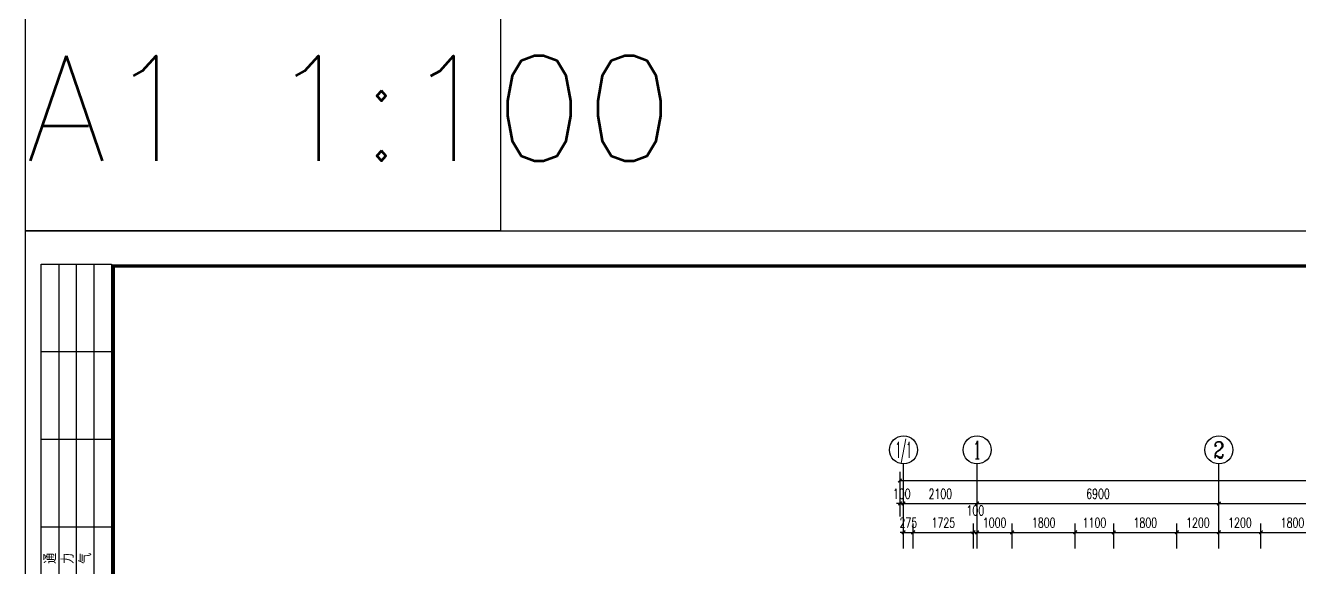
# Model space of a CAD drawing. Extents: x 1252172 to 1336272, y -987752 to -826269.
# Drawn here: x 1252172 to 1288528, y -937958 to -922488 of the extents above; entities that cross this region are included whole.
import ezdxf
from ezdxf.enums import TextEntityAlignment as Align

# ---------------------------------------------------------------- set-up
doc = ezdxf.new("R2010")
doc.units = 0
doc.header["$LTSCALE"] = 1000
doc.header["$PDSIZE"] = 50
for name, color, linetype in [('1-建筑底图', 8, 'Continuous'), ('AXIS_TEXT', 7, 'Continuous'), ('BTTK', 7, 'Continuous'), ('PUB_TITLE', 7, 'Continuous'), ('电-标注', 1, 'Continuous')]:
    doc.layers.add(name, color=color, linetype=linetype)
doc.layers.add('yichutu', color=7, linetype='Continuous', true_color=0xffffff, plot=False)
doc.styles.add('_TCH_AXIS', font='COMPLEX', dxfattribs={"bigfont": 'GBCBIG'})
doc.styles.add('_TEL_DIM', font='SIMPLEX', dxfattribs={"width": 0.8, "height": 3.5, "bigfont": 'HZTXT'})
doc.styles.add('A_DIM_T3', font='SIMPLEX', dxfattribs={"width": 0.7, "bigfont": 'HZ'})
doc.styles.add('COMPLEX', font='COMPLEX')
doc.styles.add('HZ(TK)', font='geniso.shx', dxfattribs={"width": 0.9, "bigfont": 'hztxt.shx'})
doc.dimstyles.new('_TCH_ARCH&&100', dxfattribs={"dimtxt": 280, "dimasz": 100, "dimexe": 250, "dimexo": 300, "dimgap": 135, "dimtad": 1, "dimdec": 0, "dimzin": 0, "dimdsep": 46, "dimtxsty": 'A_DIM_T3', "dimblk": 'ARCHTICK', "dimcen": 0.09, "dimclrt": 7, "dimazin": 2, "dimtfac": 1, "dimtdec": 0, "dimtix": 1, "dimtmove": 2, "dimatfit": 3, "dimfxl": 150, "dimtolj": 1, "dimtzin": 0, "dimarcsym": 0})

# ---------------------------------------------------------------- blocks, each defined once
blk = doc.blocks.new('vhtemplate_2020年新竖式图框_A1')
at = {"layer": 'PUB_TITLE'}
for p, q in [((4.5, 384.5), (4.5, 584.5)), ((4.5, 584.5), (24.5, 584.5)), ((9.5, 584.5), (9.5, 384.5)), ((14.5, 584.5), (14.5, 384.5)), ((19.5, 584.5), (19.5, 384.5)), ((24.5, 584.5), (24.5, 384.5)), ((24.5, 559.5), (4.5, 559.5)), ((24.5, 534.5), (4.5, 534.5)), ((24.5, 509.5), (4.5, 509.5))]:
    blk.add_line(p, q, dxfattribs=at)
at = {"layer": 'PUB_TITLE', "color": 7}
blk.add_lwpolyline([(0, 594), (841, 594), (841, 0), (0, 0)], close=True, dxfattribs=at)
at = {"layer": 'PUB_TITLE', "const_width": 1}
blk.add_lwpolyline([(25, 10), (831, 10), (831, 584), (25, 584)], close=True, dxfattribs=at)
at = {"layer": 'BTTK', "color": 4, "style": 'HZ(TK)', "width": 0.9}
for tag, p in [('合作单位', (796, 511.5)), ('建设单位', (796, 209.5)), ('工程名称', (796, 176.5)), ('子项名称', (806, 160)), ('图纸名称', (796, 141))]:
    blk.add_attdef(tag, text='', height=3.5, dxfattribs=at).set_placement(p, align=Align.MIDDLE_CENTER)
for tag, p in [('注册证书号', (808.5, 309.01)), ('注册印章号', (808.5, 301.01)), ('设计号', (806, 193)), ('图别', (789.75, 34)), ('图号', (822.25, 34)), ('版本号', (789.75, 26)), ('日期', (822.25, 26))]:
    blk.add_attdef(tag, text='', height=3.5, dxfattribs=at).set_placement(p, align=Align.MIDDLE)
at = {"layer": 'PUB_TITLE', "style": 'HZ(TK)', "width": 0.9}
for s, p in [('暖  通', (8.82, 492.22)), ('动  力', (13.82, 492.22)), ('电  气', (18.82, 492.22))]:
    blk.add_text(s, height=3.5, rotation=90, dxfattribs=at).set_placement(p)
blk = doc.blocks.new('yct-841-594-84100-59400-100-1000.0')
at = {"layer": 'yichutu', "color": 7, "true_color": 0xffffff}
blk.add_lwpolyline([(0, 0), (0, 59400), (84100, 59400), (84100, 0)], close=True, dxfattribs=at)
at = {"layer": 'yichutu', "color": 7, "true_color": 0xffffff, "style": '_TEL_DIM'}
blk.add_text('A1 1:100', height=3000, dxfattribs=at).set_placement((0, 61400))
blk = doc.blocks.new('_ArchTick')
at = {"color": 0, "linetype": 'ByBlock', "const_width": 0.4}
blk.add_lwpolyline([(-0.5, -0.5), (0.5, 0.5)], dxfattribs=at)
blk = doc.blocks.new('*D241')
at = {"layer": '1-建筑底图', "color": 0, "lineweight": -2, "transparency": 16777216}
for p, q in [((1084798, -937109), (1084798, -936486)), ((1084898, -937109), (1084898, -936486)), ((1084798, -936736), (1084698, -936736)), ((1084798, -936736), (1084898, -936736)), ((1084898, -936736), (1084998, -936736))]:
    blk.add_line(p, q, dxfattribs=at)
at = {"layer": 'Defpoints', "color": 0}
for p in [(1084898, -936736), (1084798, -937409), (1084898, -937409)]:
    blk.add_point(p, dxfattribs=at)
at = {"layer": '1-建筑底图', "color": 0, "lineweight": -2, "transparency": 16777216, "xscale": 100, "yscale": 100, "zscale": 100}
blk.add_blockref('_ArchTick', (1084798, -936736), dxfattribs=at)
at = {"layer": '1-建筑底图', "color": 0, "lineweight": -2, "transparency": 16777216, "xscale": 100, "yscale": 100, "zscale": 100, "rotation": 180}
blk.add_blockref('_ArchTick', (1084898, -936736), dxfattribs=at)
at = {"layer": '1-建筑底图', "color": 7, "transparency": 16777216, "insert": (1084848, -936461), "char_height": 280, "attachment_point": 5, "style": 'A_DIM_T3'}
blk.add_mtext('\\A1;100', dxfattribs=at)
blk = doc.blocks.new('*D242')
at = {"layer": '1-建筑底图', "color": 0, "lineweight": -2, "transparency": 16777216}
for p, q in [((1084898, -937109), (1084898, -936486)), ((1086998, -937109), (1086998, -936486)), ((1084898, -936736), (1086998, -936736))]:
    blk.add_line(p, q, dxfattribs=at)
at = {"layer": 'Defpoints', "color": 0}
for p in [(1086998, -936736), (1084898, -937409), (1086998, -937409)]:
    blk.add_point(p, dxfattribs=at)
at = {"layer": '1-建筑底图', "color": 0, "lineweight": -2, "transparency": 16777216, "xscale": 100, "yscale": 100, "zscale": 100, "rotation": 180}
blk.add_blockref('_ArchTick', (1084898, -936736), dxfattribs=at)
at = {"layer": '1-建筑底图', "color": 0, "lineweight": -2, "transparency": 16777216, "xscale": 100, "yscale": 100, "zscale": 100}
blk.add_blockref('_ArchTick', (1086998, -936736), dxfattribs=at)
at = {"layer": '1-建筑底图', "color": 7, "transparency": 16777216, "insert": (1085948, -936461), "char_height": 280, "attachment_point": 5, "style": 'A_DIM_T3'}
blk.add_mtext('\\A1;2100', dxfattribs=at)
blk = doc.blocks.new('*D243')
at = {"layer": '1-建筑底图', "color": 0, "lineweight": -2, "transparency": 16777216}
for p, q in [((1086998, -937109), (1086998, -936486)), ((1093898, -937109), (1093898, -936486)), ((1086998, -936736), (1093898, -936736))]:
    blk.add_line(p, q, dxfattribs=at)
at = {"layer": 'Defpoints', "color": 0}
for p in [(1093898, -936736), (1086998, -937409), (1093898, -937409)]:
    blk.add_point(p, dxfattribs=at)
at = {"layer": '1-建筑底图', "color": 0, "lineweight": -2, "transparency": 16777216, "xscale": 100, "yscale": 100, "zscale": 100, "rotation": 180}
blk.add_blockref('_ArchTick', (1086998, -936736), dxfattribs=at)
at = {"layer": '1-建筑底图', "color": 0, "lineweight": -2, "transparency": 16777216, "xscale": 100, "yscale": 100, "zscale": 100}
blk.add_blockref('_ArchTick', (1093898, -936736), dxfattribs=at)
at = {"layer": '1-建筑底图', "color": 7, "transparency": 16777216, "insert": (1090448, -936461), "char_height": 280, "attachment_point": 5, "style": 'A_DIM_T3'}
blk.add_mtext('\\A1;6900', dxfattribs=at)
blk = doc.blocks.new('*D244')
at = {"layer": '1-建筑底图', "color": 0, "lineweight": -2, "transparency": 16777216}
for p, q in [((1093898, -937109), (1093898, -936486)), ((1100798, -937109), (1100798, -936486)), ((1093898, -936736), (1100798, -936736))]:
    blk.add_line(p, q, dxfattribs=at)
at = {"layer": 'Defpoints', "color": 0}
for p in [(1100798, -936736), (1093898, -937409), (1100798, -937409)]:
    blk.add_point(p, dxfattribs=at)
at = {"layer": '1-建筑底图', "color": 0, "lineweight": -2, "transparency": 16777216, "xscale": 100, "yscale": 100, "zscale": 100, "rotation": 180}
blk.add_blockref('_ArchTick', (1093898, -936736), dxfattribs=at)
at = {"layer": '1-建筑底图', "color": 0, "lineweight": -2, "transparency": 16777216, "xscale": 100, "yscale": 100, "zscale": 100}
blk.add_blockref('_ArchTick', (1100798, -936736), dxfattribs=at)
at = {"layer": '1-建筑底图', "color": 7, "transparency": 16777216, "insert": (1097348, -936461), "char_height": 280, "attachment_point": 5, "style": 'A_DIM_T3'}
blk.add_mtext('\\A1;6900', dxfattribs=at)
blk = doc.blocks.new('*D250')
at = {"layer": '1-建筑底图', "color": 0, "lineweight": -2, "transparency": 16777216}
for p, q in [((1084798, -937109), (1084798, -935833)), ((1084798, -936083), (1121598, -936083)), ((1121598, -937109), (1121598, -935833))]:
    blk.add_line(p, q, dxfattribs=at)
at = {"layer": 'Defpoints', "color": 0}
for p in [(1121598, -936083), (1084798, -937409), (1121598, -937409)]:
    blk.add_point(p, dxfattribs=at)
at = {"layer": '1-建筑底图', "color": 0, "lineweight": -2, "transparency": 16777216, "xscale": 100, "yscale": 100, "zscale": 100, "rotation": 180}
blk.add_blockref('_ArchTick', (1084798, -936083), dxfattribs=at)
at = {"layer": '1-建筑底图', "color": 0, "lineweight": -2, "transparency": 16777216, "xscale": 100, "yscale": 100, "zscale": 100}
blk.add_blockref('_ArchTick', (1121598, -936083), dxfattribs=at)
at = {"layer": '1-建筑底图', "color": 7, "transparency": 16777216, "insert": (1103198, -935808), "char_height": 280, "attachment_point": 5, "style": 'A_DIM_T3'}
blk.add_mtext('\\A1;36800', dxfattribs=at)
blk = doc.blocks.new('*D251')
at = {"layer": '1-建筑底图', "color": 0, "lineweight": -2, "transparency": 16777216}
for p, q in [((1084898, -937561), (1084798, -937561)), ((1084898, -938020), (1084898, -937311)), ((1084898, -937561), (1085173, -937561)), ((1085173, -938020), (1085173, -937311)), ((1085173, -937561), (1085273, -937561))]:
    blk.add_line(p, q, dxfattribs=at)
at = {"layer": 'Defpoints', "color": 0}
for p in [(1085173, -937561), (1084898, -938320), (1085173, -938320)]:
    blk.add_point(p, dxfattribs=at)
at = {"layer": '1-建筑底图', "color": 0, "lineweight": -2, "transparency": 16777216, "xscale": 100, "yscale": 100, "zscale": 100}
blk.add_blockref('_ArchTick', (1084898, -937561), dxfattribs=at)
at = {"layer": '1-建筑底图', "color": 0, "lineweight": -2, "transparency": 16777216, "xscale": 100, "yscale": 100, "zscale": 100, "rotation": 180}
blk.add_blockref('_ArchTick', (1085173, -937561), dxfattribs=at)
at = {"layer": '1-建筑底图', "color": 7, "transparency": 16777216, "insert": (1085035, -937286), "char_height": 280, "attachment_point": 5, "style": 'A_DIM_T3'}
blk.add_mtext('\\A1;275', dxfattribs=at)
blk = doc.blocks.new('*D252')
at = {"layer": '1-建筑底图', "color": 0, "lineweight": -2, "transparency": 16777216}
for p, q in [((1085173, -938020), (1085173, -937311)), ((1085173, -937561), (1086898, -937561)), ((1086898, -938020), (1086898, -937311))]:
    blk.add_line(p, q, dxfattribs=at)
at = {"layer": 'Defpoints', "color": 0}
for p in [(1086898, -937561), (1085173, -938320), (1086898, -938320)]:
    blk.add_point(p, dxfattribs=at)
at = {"layer": '1-建筑底图', "color": 0, "lineweight": -2, "transparency": 16777216, "xscale": 100, "yscale": 100, "zscale": 100, "rotation": 180}
blk.add_blockref('_ArchTick', (1085173, -937561), dxfattribs=at)
at = {"layer": '1-建筑底图', "color": 0, "lineweight": -2, "transparency": 16777216, "xscale": 100, "yscale": 100, "zscale": 100}
blk.add_blockref('_ArchTick', (1086898, -937561), dxfattribs=at)
at = {"layer": '1-建筑底图', "color": 7, "transparency": 16777216, "insert": (1086035, -937286), "char_height": 280, "attachment_point": 5, "style": 'A_DIM_T3'}
blk.add_mtext('\\A1;1725', dxfattribs=at)
blk = doc.blocks.new('*D253')
at = {"layer": '1-建筑底图', "color": 0, "lineweight": -2, "transparency": 16777216}
for p, q in [((1086898, -937561), (1086798, -937561)), ((1086898, -938020), (1086898, -937311)), ((1086898, -937561), (1086998, -937561)), ((1086998, -938020), (1086998, -937311)), ((1086998, -937561), (1087098, -937561))]:
    blk.add_line(p, q, dxfattribs=at)
at = {"layer": 'Defpoints', "color": 0}
for p in [(1086998, -937561), (1086898, -938320), (1086998, -938320)]:
    blk.add_point(p, dxfattribs=at)
at = {"layer": '1-建筑底图', "color": 0, "lineweight": -2, "transparency": 16777216, "xscale": 100, "yscale": 100, "zscale": 100}
blk.add_blockref('_ArchTick', (1086898, -937561), dxfattribs=at)
at = {"layer": '1-建筑底图', "color": 0, "lineweight": -2, "transparency": 16777216, "xscale": 100, "yscale": 100, "zscale": 100, "rotation": 180}
blk.add_blockref('_ArchTick', (1086998, -937561), dxfattribs=at)
at = {"layer": '1-建筑底图', "color": 7, "transparency": 16777216, "insert": (1086948, -936936), "char_height": 280, "attachment_point": 5, "style": 'A_DIM_T3'}
blk.add_mtext('\\A1;100', dxfattribs=at)
blk = doc.blocks.new('*D254')
at = {"layer": '1-建筑底图', "color": 0, "lineweight": -2, "transparency": 16777216}
for p, q in [((1086998, -938020), (1086998, -937311)), ((1086998, -937561), (1087998, -937561)), ((1087998, -938020), (1087998, -937311))]:
    blk.add_line(p, q, dxfattribs=at)
at = {"layer": 'Defpoints', "color": 0}
for p in [(1087998, -937561), (1086998, -938320), (1087998, -938320)]:
    blk.add_point(p, dxfattribs=at)
at = {"layer": '1-建筑底图', "color": 0, "lineweight": -2, "transparency": 16777216, "xscale": 100, "yscale": 100, "zscale": 100, "rotation": 180}
blk.add_blockref('_ArchTick', (1086998, -937561), dxfattribs=at)
at = {"layer": '1-建筑底图', "color": 0, "lineweight": -2, "transparency": 16777216, "xscale": 100, "yscale": 100, "zscale": 100}
blk.add_blockref('_ArchTick', (1087998, -937561), dxfattribs=at)
at = {"layer": '1-建筑底图', "color": 7, "transparency": 16777216, "insert": (1087498, -937286), "char_height": 280, "attachment_point": 5, "style": 'A_DIM_T3'}
blk.add_mtext('\\A1;1000', dxfattribs=at)
blk = doc.blocks.new('*D255')
at = {"layer": '1-建筑底图', "color": 0, "lineweight": -2, "transparency": 16777216}
for p, q in [((1087998, -938020), (1087998, -937311)), ((1087998, -937561), (1089798, -937561)), ((1089798, -938020), (1089798, -937311))]:
    blk.add_line(p, q, dxfattribs=at)
at = {"layer": 'Defpoints', "color": 0}
for p in [(1089798, -937561), (1087998, -938320), (1089798, -938320)]:
    blk.add_point(p, dxfattribs=at)
at = {"layer": '1-建筑底图', "color": 0, "lineweight": -2, "transparency": 16777216, "xscale": 100, "yscale": 100, "zscale": 100, "rotation": 180}
blk.add_blockref('_ArchTick', (1087998, -937561), dxfattribs=at)
at = {"layer": '1-建筑底图', "color": 0, "lineweight": -2, "transparency": 16777216, "xscale": 100, "yscale": 100, "zscale": 100}
blk.add_blockref('_ArchTick', (1089798, -937561), dxfattribs=at)
at = {"layer": '1-建筑底图', "color": 7, "transparency": 16777216, "insert": (1088898, -937286), "char_height": 280, "attachment_point": 5, "style": 'A_DIM_T3'}
blk.add_mtext('\\A1;1800', dxfattribs=at)
blk = doc.blocks.new('*D256')
at = {"layer": '1-建筑底图', "color": 0, "lineweight": -2, "transparency": 16777216}
for p, q in [((1089798, -938020), (1089798, -937311)), ((1089798, -937561), (1090898, -937561)), ((1090898, -938020), (1090898, -937311))]:
    blk.add_line(p, q, dxfattribs=at)
at = {"layer": 'Defpoints', "color": 0}
for p in [(1090898, -937561), (1089798, -938320), (1090898, -938320)]:
    blk.add_point(p, dxfattribs=at)
at = {"layer": '1-建筑底图', "color": 0, "lineweight": -2, "transparency": 16777216, "xscale": 100, "yscale": 100, "zscale": 100, "rotation": 180}
blk.add_blockref('_ArchTick', (1089798, -937561), dxfattribs=at)
at = {"layer": '1-建筑底图', "color": 0, "lineweight": -2, "transparency": 16777216, "xscale": 100, "yscale": 100, "zscale": 100}
blk.add_blockref('_ArchTick', (1090898, -937561), dxfattribs=at)
at = {"layer": '1-建筑底图', "color": 7, "transparency": 16777216, "insert": (1090348, -937286), "char_height": 280, "attachment_point": 5, "style": 'A_DIM_T3'}
blk.add_mtext('\\A1;1100', dxfattribs=at)
blk = doc.blocks.new('*D257')
at = {"layer": '1-建筑底图', "color": 0, "lineweight": -2, "transparency": 16777216}
for p, q in [((1090898, -938020), (1090898, -937311)), ((1090898, -937561), (1092698, -937561)), ((1092698, -938020), (1092698, -937311))]:
    blk.add_line(p, q, dxfattribs=at)
at = {"layer": 'Defpoints', "color": 0}
for p in [(1092698, -937561), (1090898, -938320), (1092698, -938320)]:
    blk.add_point(p, dxfattribs=at)
at = {"layer": '1-建筑底图', "color": 0, "lineweight": -2, "transparency": 16777216, "xscale": 100, "yscale": 100, "zscale": 100, "rotation": 180}
blk.add_blockref('_ArchTick', (1090898, -937561), dxfattribs=at)
at = {"layer": '1-建筑底图', "color": 0, "lineweight": -2, "transparency": 16777216, "xscale": 100, "yscale": 100, "zscale": 100}
blk.add_blockref('_ArchTick', (1092698, -937561), dxfattribs=at)
at = {"layer": '1-建筑底图', "color": 7, "transparency": 16777216, "insert": (1091798, -937286), "char_height": 280, "attachment_point": 5, "style": 'A_DIM_T3'}
blk.add_mtext('\\A1;1800', dxfattribs=at)
blk = doc.blocks.new('*D258')
at = {"layer": '1-建筑底图', "color": 0, "lineweight": -2, "transparency": 16777216}
for p, q in [((1092698, -938020), (1092698, -937311)), ((1092698, -937561), (1093898, -937561)), ((1093898, -938020), (1093898, -937311))]:
    blk.add_line(p, q, dxfattribs=at)
at = {"layer": 'Defpoints', "color": 0}
for p in [(1093898, -937561), (1092698, -938320), (1093898, -938320)]:
    blk.add_point(p, dxfattribs=at)
at = {"layer": '1-建筑底图', "color": 0, "lineweight": -2, "transparency": 16777216, "xscale": 100, "yscale": 100, "zscale": 100, "rotation": 180}
blk.add_blockref('_ArchTick', (1092698, -937561), dxfattribs=at)
at = {"layer": '1-建筑底图', "color": 0, "lineweight": -2, "transparency": 16777216, "xscale": 100, "yscale": 100, "zscale": 100}
blk.add_blockref('_ArchTick', (1093898, -937561), dxfattribs=at)
at = {"layer": '1-建筑底图', "color": 7, "transparency": 16777216, "insert": (1093298, -937286), "char_height": 280, "attachment_point": 5, "style": 'A_DIM_T3'}
blk.add_mtext('\\A1;1200', dxfattribs=at)
blk = doc.blocks.new('*D259')
at = {"layer": '1-建筑底图', "color": 0, "lineweight": -2, "transparency": 16777216}
for p, q in [((1093898, -938020), (1093898, -937311)), ((1093898, -937561), (1095098, -937561)), ((1095098, -938020), (1095098, -937311))]:
    blk.add_line(p, q, dxfattribs=at)
at = {"layer": 'Defpoints', "color": 0}
for p in [(1095098, -937561), (1093898, -938320), (1095098, -938320)]:
    blk.add_point(p, dxfattribs=at)
at = {"layer": '1-建筑底图', "color": 0, "lineweight": -2, "transparency": 16777216, "xscale": 100, "yscale": 100, "zscale": 100, "rotation": 180}
blk.add_blockref('_ArchTick', (1093898, -937561), dxfattribs=at)
at = {"layer": '1-建筑底图', "color": 0, "lineweight": -2, "transparency": 16777216, "xscale": 100, "yscale": 100, "zscale": 100}
blk.add_blockref('_ArchTick', (1095098, -937561), dxfattribs=at)
at = {"layer": '1-建筑底图', "color": 7, "transparency": 16777216, "insert": (1094498, -937286), "char_height": 280, "attachment_point": 5, "style": 'A_DIM_T3'}
blk.add_mtext('\\A1;1200', dxfattribs=at)
blk = doc.blocks.new('*D260')
at = {"layer": '1-建筑底图', "color": 0, "lineweight": -2, "transparency": 16777216}
for p, q in [((1095098, -938020), (1095098, -937311)), ((1095098, -937561), (1096898, -937561)), ((1096898, -938020), (1096898, -937311))]:
    blk.add_line(p, q, dxfattribs=at)
at = {"layer": 'Defpoints', "color": 0}
for p in [(1096898, -937561), (1095098, -938320), (1096898, -938320)]:
    blk.add_point(p, dxfattribs=at)
at = {"layer": '1-建筑底图', "color": 0, "lineweight": -2, "transparency": 16777216, "xscale": 100, "yscale": 100, "zscale": 100, "rotation": 180}
blk.add_blockref('_ArchTick', (1095098, -937561), dxfattribs=at)
at = {"layer": '1-建筑底图', "color": 0, "lineweight": -2, "transparency": 16777216, "xscale": 100, "yscale": 100, "zscale": 100}
blk.add_blockref('_ArchTick', (1096898, -937561), dxfattribs=at)
at = {"layer": '1-建筑底图', "color": 7, "transparency": 16777216, "insert": (1095998, -937286), "char_height": 280, "attachment_point": 5, "style": 'A_DIM_T3'}
blk.add_mtext('\\A1;1800', dxfattribs=at)
blk = doc.blocks.new('_AXISO')
blk.add_circle((0, 0), 0.5)
at = {"layer": 'AXIS_TEXT', "style": 'COMPLEX', "width": 1.041667}
blk.add_attdef('A', text='', height=0.56, dxfattribs=at).set_placement((-0.25, -0.28), (0.25, -0.28), align=Align.FIT)
blk = doc.blocks.new('1-2层建筑底图')
at = {"layer": '1-建筑底图'}
for p, q in [((1084897.5, -937409.2), (1084897.5, -935607.2)), ((1086997.5, -937409.2), (1086997.5, -935607.2)), ((1093897.5, -937409.2), (1093897.5, -935607.2))]:
    blk.add_line(p, q, dxfattribs=at)
ref = blk.add_blockref('_AXISO', (1084897.5, -935207.2), dxfattribs=dict(at, xscale=800, yscale=800, zscale=800))
ref.add_attrib('A', '1/1', dxfattribs={"layer": 'AXIS_TEXT', "height": 452.55, "style": '_TCH_AXIS', "width": 0.456522}).set_placement((1084671.3, -935433.5), (1085123.8, -935433.5), align=Align.FIT)
ref = blk.add_blockref('_AXISO', (1086997.5, -935207.2), dxfattribs=dict(at, xscale=800, yscale=800, zscale=800))
ref.add_attrib('A', '1', dxfattribs={"layer": 'AXIS_TEXT', "height": 514.7, "style": '_TCH_AXIS'}).set_placement((1086887.2, -935464.6), (1087107.8, -935464.6), align=Align.FIT)
ref = blk.add_blockref('_AXISO', (1093897.5, -935207.2), dxfattribs=dict(at, xscale=800, yscale=800, zscale=800))
ref.add_attrib('A', '2', dxfattribs={"layer": 'AXIS_TEXT', "height": 465.9, "style": '_TCH_AXIS'}).set_placement((1093742.2, -935440.2), (1094052.8, -935440.2), align=Align.FIT)
for p1, p2, distance, picture, middle in [((1084797.5, -937409.2), (1121597.5, -937409.2), 1326.5, '*D250', (1103197.5, -935807.8)), ((1084797.5, -937409.2), (1084897.5, -937409.2), 673.6, '*D241', (1084847.5, -936460.7)), ((1084897.5, -937409.2), (1086997.5, -937409.2), 673.6, '*D242', (1085947.5, -936460.7)), ((1086997.5, -937409.2), (1093897.5, -937409.2), 673.6, '*D243', (1090447.5, -936460.7)), ((1093897.5, -937409.2), (1100797.5, -937409.2), 673.6, '*D244', (1097347.5, -936460.7)), ((1084897.5, -938320.5), (1085172.5, -938320.5), 759, '*D251', (1085035, -937286.4)), ((1085172.5, -938320.5), (1086897.5, -938320.5), 759, '*D252', (1086035, -937286.4)), ((1086997.5, -938320.5), (1087997.5, -938320.5), 759, '*D254', (1087497.5, -937286.4)), ((1087997.5, -938320.5), (1089797.5, -938320.5), 759, '*D255', (1088897.5, -937286.4)), ((1089797.5, -938320.5), (1090897.5, -938320.5), 759, '*D256', (1090347.5, -937286.4)), ((1090897.5, -938320.5), (1092697.5, -938320.5), 759, '*D257', (1091797.5, -937286.4)), ((1092697.5, -938320.5), (1093897.5, -938320.5), 759, '*D258', (1093297.5, -937286.4)), ((1093897.5, -938320.5), (1095097.5, -938320.5), 759, '*D259', (1094497.5, -937286.4)), ((1095097.5, -938320.5), (1096897.5, -938320.5), 759, '*D260', (1095997.5, -937286.4))]:
    dim = blk.add_aligned_dim(p1=p1, p2=p2, distance=distance, dimstyle='_TCH_ARCH&&100', dxfattribs=at)
    dim.commit()
    dim.dimension.update_dxf_attribs({"geometry": picture, "text_midpoint": middle})
dim = blk.add_linear_dim(base=(1086997.5, -937561.4), p1=(1086897.5, -938320.5), p2=(1086997.5, -938320.5), angle=0, dimstyle='_TCH_ARCH&&100', dxfattribs=at)
dim.commit()
dim.dimension.update_dxf_attribs({"geometry": '*D253', "text_midpoint": (1086947.5, -936936.4), "dimtype": 161})

msp = doc.modelspace()

# ---------------------------------------------------------------- linework, layer by layer
at = {"layer": '电-标注'}
msp.add_lwpolyline([(1252172, -921624), (1265730, -921624), (1265730, -928352), (1252172, -928352)], close=True, dxfattribs=at)

# ---------------------------------------------------------------- block references
at = {"layer": '1-建筑底图'}
msp.add_blockref('1-2层建筑底图', (192330, 607), dxfattribs=at)
at = {"layer": 'yichutu'}
msp.add_blockref('yct-841-594-84100-59400-100-1000.0', (1252172, -987752), dxfattribs=at)
at = {"layer": '电-标注', "xscale": 100, "yscale": 100, "zscale": 100}
msp.add_blockref('vhtemplate_2020年新竖式图框_A1', (1252172, -987752), dxfattribs=at)

doc.saveas('drawing.dxf')
